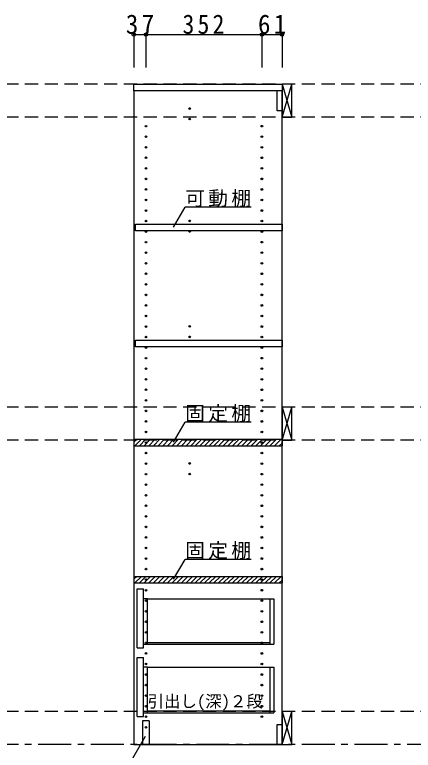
# Model space of a CAD drawing. Units: millimetres at full size, sheet at 1:20; details may follow other scales. Extents: x -3922 to 3878, y -2932 to 2722.
# Drawn here: x 260 to 1470, y -1729 to 503 of the extents above; entities that cross this region are included whole.
import ezdxf
from ezdxf.enums import TextEntityAlignment as Align

# ---------------------------------------------------------------- set-up
doc = ezdxf.new("R2010")
doc.units = ezdxf.units.MM
doc.header["$LTSCALE"] = 20
doc.header["$PDMODE"] = 32
doc.header["$PDSIZE"] = 10
for name, pattern in [('CHAIN1', [8, 5, -1, 1, -1]), ('DASHED1', [1.8, 1.2, -0.6]), ('DASHED2', [3, 2, -1])]:
    doc.linetypes.add(name, pattern=pattern)
for name, color, linetype in [('0-2_本体', 2, 'Continuous'), ('0-3_固定棚', 2, 'Continuous'), ('0-4_可動棚', 3, 'Continuous'), ('0-5', 4, 'Continuous'), ('0-7_桟木・巾木', 2, 'Continuous'), ('0-8_引き出し', 7, 'Continuous'), ('0-A_文字', 7, 'Continuous'), ('0-B_寸法', 7, 'Continuous'), ('0-C_ハッチ', 4, 'Continuous')]:
    doc.layers.add(name, color=color, linetype=linetype)
doc.styles.add('ＭＳ ゴシック', font='')
doc.styles.get('ＭＳ ゴシック').set_extended_font_data('MS Gothic')

# ---------------------------------------------------------------- blocks, each defined once
blk = doc.blocks.new('引出(深)')
at = {"layer": '0-8_引き出し', "color": 2}
for p, q in [((-188.08, 200.1), (-168.08, 200.1)), ((-188.08, 21.1), (-188.08, 200.1)), ((-168.08, 21.1), (-168.08, 200.1)), ((-156.08, 170.1), (-168.08, 170.1)), ((-156.08, 32.1), (-156.08, 170.1)), ((214.76, 170.1), (226.92, 170.1)), ((214.92, 170.1), (214.92, 32.1)), ((226.92, 170.1), (226.92, 32.1)), ((-168.08, 32.1), (-156.08, 32.1)), ((-156.08, 37.6), (214.92, 37.6)), ((214.92, 32.1), (226.92, 32.1)), ((-188.08, 21.1), (-168.08, 21.1)), ((-188.08, -7.9), (-168.08, -7.9)), ((-188.08, -186.9), (-188.08, -7.9)), ((-168.08, -186.9), (-168.08, -7.9)), ((-156.08, -37.9), (-168.08, -37.9)), ((-156.08, -175.9), (-156.08, -37.9)), ((214.76, -37.9), (226.92, -37.9)), ((214.92, -37.9), (214.92, -175.9)), ((226.92, -37.9), (226.92, -175.9)), ((-168.08, -175.9), (-156.08, -175.9)), ((-156.08, -170.4), (214.92, -170.4)), ((214.92, -175.9), (226.92, -175.9)), ((-188.08, -186.9), (-168.08, -186.9))]:
    blk.add_line(p, q, dxfattribs=at)
at = {"layer": '0-8_引き出し'}
for p, q in [((-156.08, 170.1), (214.76, 170.1)), ((-156.08, 32.1), (214.92, 32.1)), ((-156.08, -37.9), (214.76, -37.9)), ((-156.08, -175.9), (214.92, -175.9))]:
    blk.add_line(p, q, dxfattribs=at)
at = {"layer": '0-8_引き出し', "linetype": 'DASHED1'}
for p, q in [((214.76, 170.1), (226.92, 170.1)), ((214.76, -37.9), (226.92, -37.9))]:
    blk.add_line(p, q, dxfattribs=at)

msp = doc.modelspace()

# ---------------------------------------------------------------- linework, layer by layer
at = {"layer": '0-2_本体'}
for p, q in [((621.3, 271.73), (621.3, 291.73)), ((621.3, 291.73), (1071.3, 291.73)), ((1071.3, 291.73), (1071.3, 271.73)), ((1071.3, 271.73), (621.3, 271.73))]:
    msp.add_line(p, q, dxfattribs=at)
at = {"layer": '0-3_固定棚'}
for p, q in [((621.3, -785.27), (621.3, -805.27)), ((621.3, -785.27), (1071.3, -785.27)), ((1071.3, -785.27), (1071.3, -805.27)), ((621.3, -805.27), (1071.3, -805.27)), ((621.3, -1201.27), (621.3, -1221.27)), ((621.3, -1201.27), (1071.3, -1201.27)), ((1071.3, -1201.27), (1071.3, -1221.27)), ((621.3, -1221.27), (1071.3, -1221.27))]:
    msp.add_line(p, q, dxfattribs=at)
at = {"layer": '0-4_可動棚', "color": 2}
for points in [[(626.3, -132.77), (1071.3, -132.77), (1071.3, -152.77), (626.3, -152.77)], [(626.3, -484.77), (1071.3, -484.77), (1071.3, -504.77), (626.3, -504.77)]]:
    msp.add_lwpolyline(points, close=True, dxfattribs=at)
at = {"layer": '0-5', "color": 3}
for p, q in [((621.3, 271.73), (621.3, -1711.27)), ((1071.3, 271.73), (621.3, 271.73)), ((1071.3, -1711.27), (1071.3, 271.73)), ((621.3, -1711.27), (1071.3, -1711.27))]:
    msp.add_line(p, q, dxfattribs=at)
at = {"layer": '0-5'}
for centre in [(791.3, 218.23), (791.3, 186.23), (658.3, 164.73), (1010.3, 164.73), (658.3, 132.73), (1010.3, 132.73), (658.3, 100.73), (1010.3, 100.73), (658.3, 68.73), (1010.3, 68.73), (658.3, 36.73), (1010.3, 36.73), (658.3, 4.73), (1010.3, 4.73), (658.3, -27.27), (1010.3, -27.27), (658.3, -59.27), (1010.3, -59.27), (658.3, -91.27), (1010.3, -91.27), (658.3, -123.27), (791.3, -122.77), (1010.3, -123.27), (658.3, -155.27), (791.3, -154.77), (1010.3, -155.27), (658.3, -187.27), (1010.3, -187.27), (658.3, -219.27), (1010.3, -219.27), (658.3, -251.27), (1010.3, -251.27), (658.3, -283.27), (1010.3, -283.27), (658.3, -315.27), (1010.3, -315.27), (658.3, -347.27), (1010.3, -347.27), (658.3, -379.27), (1010.3, -379.27), (658.3, -411.27), (1010.3, -411.27), (658.3, -443.27), (791.3, -442.77), (1010.3, -443.27), (658.3, -475.27), (791.3, -474.77), (1010.3, -475.27), (658.3, -507.27), (1010.3, -507.27), (658.3, -539.27), (1010.3, -539.27), (658.3, -571.27), (1010.3, -571.27), (658.3, -603.27), (1010.3, -603.27), (658.3, -635.27), (1010.3, -635.27), (658.3, -667.27), (1010.3, -667.27), (658.3, -699.27), (1010.3, -699.27), (658.3, -731.27), (1010.3, -731.27), (658.3, -763.27), (1010.3, -763.27), (658.3, -795.27), (1010.3, -795.27), (658.3, -827.27), (1010.3, -827.27), (658.3, -859.27), (791.3, -858.77), (1010.3, -859.27), (658.3, -891.27), (791.3, -890.77), (1010.3, -891.27), (658.3, -923.27), (1010.3, -923.27), (658.3, -955.27), (1010.3, -955.27), (658.3, -987.27), (1010.3, -987.27), (658.3, -1019.27), (1010.3, -1019.27), (658.3, -1051.27), (1010.3, -1051.27), (658.3, -1083.27), (1010.3, -1083.27), (658.3, -1115.27), (1010.3, -1115.27), (658.3, -1147.27), (1010.3, -1147.27), (658.3, -1179.27), (1010.3, -1179.27), (658.3, -1211.27), (1010.3, -1211.27), (658.3, -1243.27), (1010.3, -1243.27), (658.3, -1275.27), (1010.3, -1275.27), (658.3, -1307.27), (1010.3, -1307.27), (658.3, -1339.27), (1010.3, -1339.27), (658.3, -1371.27), (1010.3, -1371.27), (658.3, -1403.27), (1010.3, -1403.27), (658.3, -1435.27), (1010.3, -1435.27), (658.3, -1467.27), (1010.3, -1467.27), (658.3, -1499.27), (1010.3, -1499.27), (658.3, -1531.27), (1010.3, -1531.27), (658.3, -1563.27), (1010.3, -1563.27), (658.3, -1595.27), (1010.3, -1595.27), (658.3, -1627.27), (1010.3, -1627.27), (658.3, -1659.27)]:
    msp.add_circle(centre, 2.5, dxfattribs=at)
at = {"layer": '0-7_桟木・巾木'}
for p, q in [((1071.3, 271.73), (1056.3, 271.73)), ((1056.3, 211.73), (1056.3, 271.73)), ((1071.3, 271.73), (1071.3, 230.73)), ((1056.3, -1651.27), (1071.3, -1651.27)), ((1071.3, -1651.27), (1071.3, -1711.27))]:
    msp.add_line(p, q, dxfattribs=at)
for points in [[(1071.3, 211.73), (1059.81, 211.73), (1056.3, 211.73)], [(1071.3, -1711.27), (1056.3, -1711.27), (1056.3, -1651.27)]]:
    msp.add_lwpolyline(points, dxfattribs=at)
at = {"layer": '0-8_引き出し', "color": 3}
for p, q in [((1071.3, 291.73), (1071.3, 191.73)), ((1101.3, 291.73), (1071.3, 291.73)), ((1101.3, 191.73), (1101.3, 291.73)), ((1071.3, 191.73), (1101.3, 191.73)), ((1071.3, -1611.27), (1071.3, -1711.27)), ((1101.3, -1611.27), (1071.3, -1611.27)), ((1101.3, -1711.27), (1101.3, -1611.27)), ((1071.3, -1711.27), (1101.3, -1711.27))]:
    msp.add_line(p, q, dxfattribs=at)
at = {"layer": '0-8_引き出し'}
for p, q in [((1071.3, 191.73), (1101.3, 291.73)), ((1071.3, 291.73), (1101.3, 191.73)), ((1071.3, -688.27), (1101.3, -788.27)), ((1071.3, -788.27), (1101.3, -688.27)), ((1071.3, -1711.27), (1101.3, -1611.27)), ((1071.3, -1611.27), (1101.3, -1711.27)), ((668.3, -1639.27), (668.3, -1711.27))]:
    msp.add_line(p, q, dxfattribs=at)
at = {"layer": '0-8_引き出し', "color": 3}
msp.add_lwpolyline([(1101.3, -788.27), (1101.3, -688.27), (1071.3, -688.27), (1071.3, -788.27)], close=True, dxfattribs=at)
at = {"layer": '0-8_引き出し'}
msp.add_lwpolyline([(668.3, -1639.27), (648.3, -1639.27), (648.3, -1711.27)], dxfattribs=at)
at = {"layer": '0-A_文字'}
for p, q in [((742.17, -141.83), (777.19, -81.18)), ((977.19, -81.18), (777.19, -81.18)), ((742.17, -794.33), (777.19, -733.68)), ((977.19, -733.68), (777.19, -733.68)), ((742.17, -1210.33), (777.19, -1149.68)), ((977.19, -1149.68), (777.19, -1149.68))]:
    msp.add_line(p, q, dxfattribs=at)
at = {"layer": '0-A_文字', "linetype": 'CHAIN1'}
msp.add_line((3151.3, -1711.27), (-3093.06, -1711.27), dxfattribs=at)
at = {"layer": '0-A_文字'}
msp.add_lwpolyline([(656.05, -1687.54), (548.97, -1873.01), (282.69, -1873.01)], dxfattribs=at)
at = {"layer": '0-B_寸法', "color": 4}
for p, q in [((621.3, 442.73), (621.3, 342.73)), ((621.3, 442.73), (1071.3, 442.73)), ((658.3, 442.73), (658.3, 342.73)), ((1010.3, 442.73), (1010.3, 342.73)), ((1071.3, 442.73), (1071.3, 342.73))]:
    msp.add_line(p, q, dxfattribs=at)
at = {"layer": '0-B_寸法', "color": 4, "linetype": 'DASHED2'}
for p, q in [((3151.3, 291.73), (-3093.06, 291.73)), ((3151.3, 191.73), (-3305.36, 191.73)), ((3151.3, -688.27), (-3305.36, -688.27)), ((3151.3, -788.27), (-3305.36, -788.27)), ((3151.3, -1611.27), (-3305.36, -1611.27))]:
    msp.add_line(p, q, dxfattribs=at)
at = {"layer": '0-B_寸法'}
for p in [(621.3, 442.73), (658.3, 442.73), (1010.3, 442.73), (1071.3, 442.73)]:
    msp.add_point(p, dxfattribs=at)
at = {"layer": '0-C_ハッチ'}
for p, q in [((621.3, -794.22), (630.25, -785.27)), ((624.39, -805.27), (644.39, -785.27)), ((638.53, -805.27), (658.53, -785.27)), ((652.68, -805.27), (672.68, -785.27)), ((666.82, -805.27), (686.82, -785.27)), ((680.96, -805.27), (700.96, -785.27)), ((695.1, -805.27), (715.1, -785.27)), ((709.24, -805.27), (729.24, -785.27)), ((723.39, -805.27), (743.39, -785.27)), ((737.53, -805.27), (757.53, -785.27)), ((751.67, -805.27), (771.67, -785.27)), ((765.81, -805.27), (785.81, -785.27)), ((779.95, -805.27), (799.95, -785.27)), ((794.1, -805.27), (814.1, -785.27)), ((808.24, -805.27), (828.24, -785.27)), ((822.38, -805.27), (842.38, -785.27)), ((836.52, -805.27), (856.52, -785.27)), ((850.67, -805.27), (870.67, -785.27)), ((864.81, -805.27), (884.81, -785.27)), ((878.95, -805.27), (898.95, -785.27)), ((893.09, -805.27), (913.09, -785.27)), ((907.23, -805.27), (927.23, -785.27)), ((921.38, -805.27), (941.38, -785.27)), ((935.52, -805.27), (955.52, -785.27)), ((949.66, -805.27), (969.66, -785.27)), ((963.8, -805.27), (983.8, -785.27)), ((977.94, -805.27), (997.94, -785.27)), ((992.09, -805.27), (1012.09, -785.27)), ((1006.23, -805.27), (1026.23, -785.27)), ((1020.37, -805.27), (1040.37, -785.27)), ((1034.51, -805.27), (1054.51, -785.27)), ((1048.66, -805.27), (1068.66, -785.27)), ((1062.8, -805.27), (1071.3, -796.76)), ((621.3, -1210.22), (630.25, -1201.27)), ((624.39, -1221.27), (644.39, -1201.27)), ((638.53, -1221.27), (658.53, -1201.27)), ((652.68, -1221.27), (672.68, -1201.27)), ((666.82, -1221.27), (686.82, -1201.27)), ((680.96, -1221.27), (700.96, -1201.27)), ((695.1, -1221.27), (715.1, -1201.27)), ((709.24, -1221.27), (729.24, -1201.27)), ((723.39, -1221.27), (743.39, -1201.27)), ((737.53, -1221.27), (757.53, -1201.27)), ((751.67, -1221.27), (771.67, -1201.27)), ((765.81, -1221.27), (785.81, -1201.27)), ((779.95, -1221.27), (799.95, -1201.27)), ((794.1, -1221.27), (814.1, -1201.27)), ((808.24, -1221.27), (828.24, -1201.27)), ((822.38, -1221.27), (842.38, -1201.27)), ((836.52, -1221.27), (856.52, -1201.27)), ((850.67, -1221.27), (870.67, -1201.27)), ((864.81, -1221.27), (884.81, -1201.27)), ((878.95, -1221.27), (898.95, -1201.27)), ((893.09, -1221.27), (913.09, -1201.27)), ((907.23, -1221.27), (927.23, -1201.27)), ((921.38, -1221.27), (941.38, -1201.27)), ((935.52, -1221.27), (955.52, -1201.27)), ((949.66, -1221.27), (969.66, -1201.27)), ((963.8, -1221.27), (983.8, -1201.27)), ((977.94, -1221.27), (997.94, -1201.27)), ((992.09, -1221.27), (1012.09, -1201.27)), ((1006.23, -1221.27), (1026.23, -1201.27)), ((1020.37, -1221.27), (1040.37, -1201.27)), ((1034.51, -1221.27), (1054.51, -1201.27)), ((1048.66, -1221.27), (1068.66, -1201.27)), ((1062.8, -1221.27), (1071.3, -1212.76))]:
    msp.add_line(p, q, dxfattribs=at)

# ---------------------------------------------------------------- block references
at = {"layer": '0-8_引き出し'}
msp.add_blockref('引出(深)', (819.39, -1439.37), dxfattribs=at)

# ---------------------------------------------------------------- texts
at = {"layer": '0-8_引き出し', "style": 'ＭＳ ゴシック'}
msp.add_text('引出し(深)２段', height=36.66, dxfattribs=at).set_placement((663.3, -1609.77), align=Align.BOTTOM_LEFT)
at = {"layer": '0-A_文字', "char_height": 43.99, "attachment_point": 7, "style": 'ＭＳ ゴシック'}
for s, insert in [('\\T1.17;可動棚', (777.19, -81.18)), ('\\T1.17;固定棚', (777.19, -733.68)), ('\\T1.17;固定棚', (777.19, -1149.68))]:
    msp.add_mtext(s, dxfattribs=dict(at, insert=insert))
at = {"layer": '0-B_寸法', "char_height": 58.65, "attachment_point": 7, "style": 'ＭＳ ゴシック'}
for s, insert in [('\\T1.27;\\W0.95;37', (597.3, 443.94)), ('\\T1.27;\\W0.9;352', (769.3, 443.94)), ('\\T1.27;\\W0.95;61', (998.3, 443.94))]:
    msp.add_mtext(s, dxfattribs=dict(at, insert=insert))

doc.saveas('drawing.dxf')
